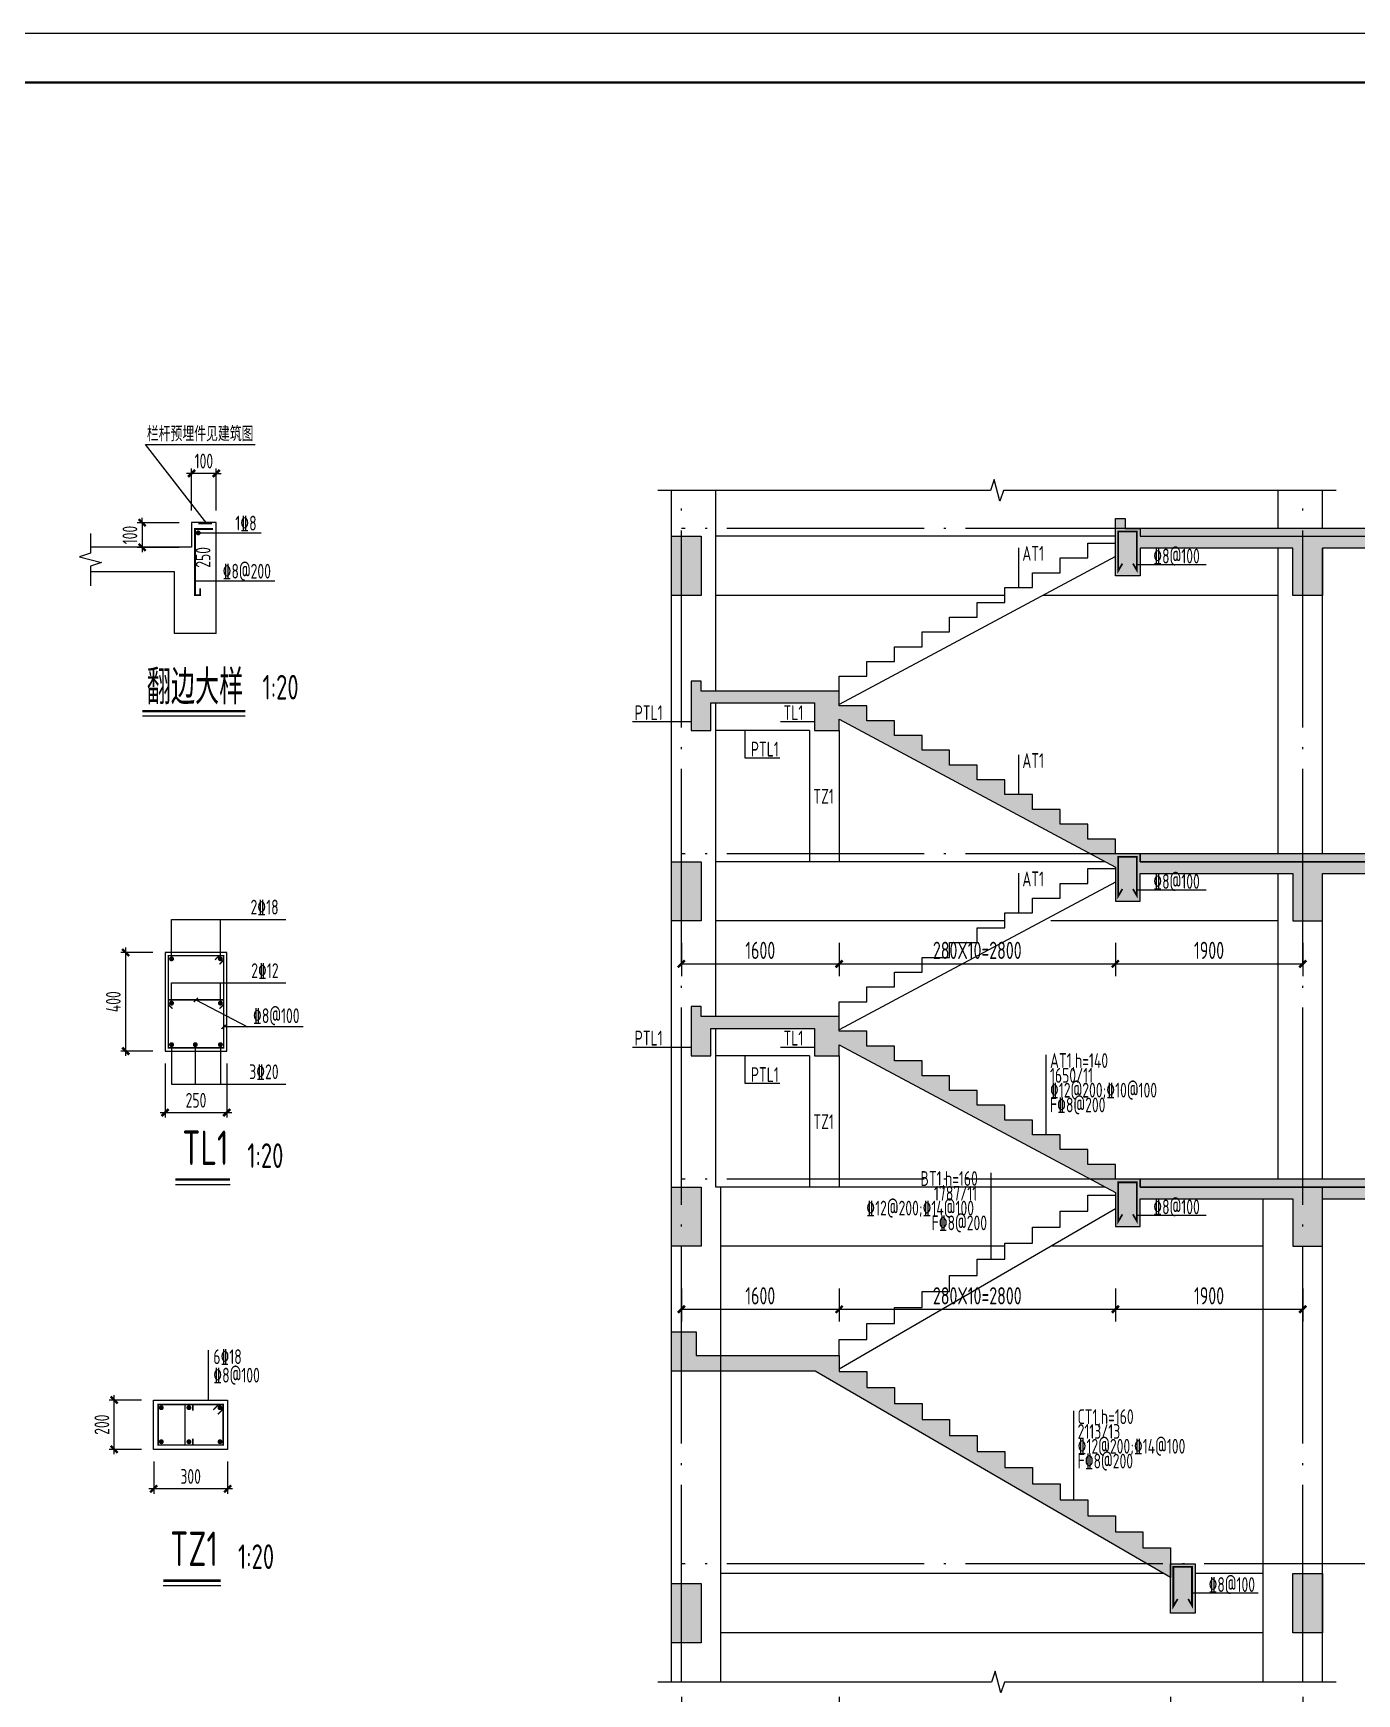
# Model space of a CAD drawing. Extents: x 9732137 to 18866768, y -962146 to 246094.
# Drawn here: x 9798333 to 9811752, y -595546 to -578706 of the extents above; entities that cross this region are included whole.
import ezdxf
from ezdxf.enums import TextEntityAlignment as Align

# ---------------------------------------------------------------- set-up
doc = ezdxf.new("R2010")
doc.units = 0
doc.header["$LTSCALE"] = 1000
doc.linetypes.add('DOTE', pattern=[2.42, 2, -0.2, 0.02, -0.2])
doc.layers.get('0').update_dxf_attribs({"linetype": 'CONTINUOUS'})
doc.layers.get('Defpoints').update_dxf_attribs({"linetype": 'CONTINUOUS'})
for name, color, linetype in [('AXIS', 1, 'DOTE'), ('BEAM_DE', 7, 'CONTINUOUS'), ('BORDER', 7, 'CONTINUOUS'), ('COLU_DE', 7, 'CONTINUOUS'), ('DIM', 3, 'CONTINUOUS'), ('HATCH', 254, 'CONTINUOUS'), ('NUM', 7, 'CONTINUOUS'), ('PUB_DIM', 3, 'CONTINUOUS'), ('S_E_STAIR', 4, 'CONTINUOUS'), ('S_STAIR', 2, 'CONTINUOUS'), ('TEXT', 7, 'CONTINUOUS'), ('THIN', 7, 'CONTINUOUS'), ('WALL', 2, 'CONTINUOUS'), ('楼板负筋钢筋', 1, 'CONTINUOUS')]:
    doc.layers.add(name, color=color, linetype=linetype)
doc.layers.add('DIM_COOR', color=3, linetype='CONTINUOUS', lineweight=15)
doc.layers.add('rein', color=6, linetype='ByLayer', lineweight=18)
doc.styles.add('DIM_FONT', font='SIMPLEX', dxfattribs={"width": 0.7, "bigfont": 'GBCBIG'})
doc.styles.add('TSSD_Dimension', font='Tssdeng.shx', dxfattribs={"width": 0.7, "bigfont": 'hztxt.shx'})
doc.styles.add('TSSD_Norm', font='Tssdeng.shx', dxfattribs={"width": 0.7, "bigfont": 'hztxt.shx'})
doc.styles.add('TSSD_Rein', font='Tssdeng.shx', dxfattribs={"width": 0.7, "bigfont": 'hztxt.shx'})
doc.dimstyles.new('_TCH_ARCH&&50', dxfattribs={"dimscale": 0.5, "dimtxt": 350, "dimasz": 100, "dimexe": 250, "dimexo": 300, "dimgap": 100, "dimtad": 1, "dimdec": 0, "dimzin": 0, "dimdsep": 46, "dimtxsty": 'DIM_FONT', "dimblk": 'ARCHTICK', "dimcen": 0.09, "dimclrt": 7, "dimazin": 2, "dimtfac": 1, "dimtdec": 0, "dimtix": 1, "dimtmove": 2, "dimatfit": 3, "dimfxl": 1, "dimtolj": 1, "dimtzin": 0, "dimarcsym": 0})
doc.dimstyles.new('TSSD_20_50', dxfattribs={"dimtxt": 150, "dimasz": 50, "dimexe": 50, "dimexo": 125, "dimgap": 50, "dimtad": 1, "dimdec": 0, "dimlfac": 0.4, "dimzin": 0, "dimdsep": 46, "dimtxsty": 'TSSD_Dimension', "dimblk": 'ARCHTICK', "dimblk1": 'ARCHTICK', "dimblk2": 'ARCHTICK', "dimcen": 0, "dimdle": 50, "dimclrt": 7, "dimadec": 0, "dimazin": 0, "dimtfac": 1, "dimtdec": 0, "dimtix": 1, "dimtmove": 2, "dimatfit": 3, "dimfxl": 1, "dimtolj": 1, "dimtzin": 0, "dimarcsym": 0})

# ---------------------------------------------------------------- blocks, each defined once
blk = doc.blocks.new('_ArchTick')
at = {"color": 0, "linetype": 'ByBlock', "const_width": 0.5}
blk.add_lwpolyline([(-0.71, -0.71), (0.71, 0.71)], dxfattribs=at)
blk = doc.blocks.new('*D593')
at = {"layer": 'Defpoints', "color": 0}
for p in [(9804904, -595428), (9806504, -595428), (9806504, -595855)]:
    blk.add_point(p, dxfattribs=at)
at = {"layer": 'PUB_DIM', "color": 0, "lineweight": -2}
for p, q in [((9804904, -595578), (9804904, -595980)), ((9806504, -595578), (9806504, -595980)), ((9804904, -595855), (9806504, -595855))]:
    blk.add_line(p, q, dxfattribs=at)
at = {"layer": 'PUB_DIM', "color": 0, "lineweight": -2, "xscale": 50, "yscale": 50, "zscale": 50, "rotation": 180}
blk.add_blockref('_ArchTick', (9804904, -595855), dxfattribs=at)
at = {"layer": 'PUB_DIM', "color": 0, "lineweight": -2, "xscale": 50, "yscale": 50, "zscale": 50}
blk.add_blockref('_ArchTick', (9806504, -595855), dxfattribs=at)
at = {"layer": 'PUB_DIM', "color": 7, "insert": (9805704, -595718), "char_height": 175, "attachment_point": 5, "style": 'TSSD_Rein'}
blk.add_mtext('\\A1;1600', dxfattribs=at)
blk = doc.blocks.new('*D594')
at = {"layer": 'Defpoints', "color": 0}
for p in [(9809864, -595428), (9811204, -595428), (9811204, -595855)]:
    blk.add_point(p, dxfattribs=at)
at = {"layer": 'PUB_DIM', "color": 0, "lineweight": -2}
for p, q in [((9809864, -595578), (9809864, -595980)), ((9811204, -595578), (9811204, -595980)), ((9809864, -595855), (9811204, -595855))]:
    blk.add_line(p, q, dxfattribs=at)
at = {"layer": 'PUB_DIM', "color": 0, "lineweight": -2, "xscale": 50, "yscale": 50, "zscale": 50, "rotation": 180}
blk.add_blockref('_ArchTick', (9809864, -595855), dxfattribs=at)
at = {"layer": 'PUB_DIM', "color": 0, "lineweight": -2, "xscale": 50, "yscale": 50, "zscale": 50}
blk.add_blockref('_ArchTick', (9811204, -595855), dxfattribs=at)
at = {"layer": 'PUB_DIM', "color": 7, "insert": (9810534, -595718), "char_height": 175, "attachment_point": 5, "style": 'TSSD_Rein'}
blk.add_mtext('\\A1;1340', dxfattribs=at)
blk = doc.blocks.new('*D595')
at = {"layer": 'Defpoints', "color": 0}
for p in [(9806504, -595428), (9809864, -595428), (9809864, -595855)]:
    blk.add_point(p, dxfattribs=at)
at = {"layer": 'PUB_DIM', "color": 0, "lineweight": -2}
for p, q in [((9806504, -595578), (9806504, -595980)), ((9809864, -595578), (9809864, -595980)), ((9806504, -595855), (9809864, -595855))]:
    blk.add_line(p, q, dxfattribs=at)
at = {"layer": 'PUB_DIM', "color": 0, "lineweight": -2, "xscale": 50, "yscale": 50, "zscale": 50, "rotation": 180}
blk.add_blockref('_ArchTick', (9806504, -595855), dxfattribs=at)
at = {"layer": 'PUB_DIM', "color": 0, "lineweight": -2, "xscale": 50, "yscale": 50, "zscale": 50}
blk.add_blockref('_ArchTick', (9809864, -595855), dxfattribs=at)
at = {"layer": 'PUB_DIM', "color": 7, "insert": (9808184, -595718), "char_height": 175, "attachment_point": 5, "style": 'TSSD_Rein'}
blk.add_mtext('\\A1;280X12=3360', dxfattribs=at)
blk = doc.blocks.new('*D607')
at = {"layer": 'Defpoints', "color": 0}
for p in [(9804904, -591285), (9806504, -591285), (9806504, -591647)]:
    blk.add_point(p, dxfattribs=at)
at = {"layer": 'PUB_DIM', "color": 0, "lineweight": -2}
for p, q in [((9804904, -591435), (9804904, -591772)), ((9806504, -591435), (9806504, -591772)), ((9804904, -591647), (9806504, -591647))]:
    blk.add_line(p, q, dxfattribs=at)
at = {"layer": 'PUB_DIM', "color": 0, "lineweight": -2, "xscale": 50, "yscale": 50, "zscale": 50, "rotation": 180}
blk.add_blockref('_ArchTick', (9804904, -591647), dxfattribs=at)
at = {"layer": 'PUB_DIM', "color": 0, "lineweight": -2, "xscale": 50, "yscale": 50, "zscale": 50}
blk.add_blockref('_ArchTick', (9806504, -591647), dxfattribs=at)
at = {"layer": 'PUB_DIM', "color": 7, "insert": (9805704, -591510), "char_height": 175, "attachment_point": 5, "style": 'TSSD_Rein'}
blk.add_mtext('\\A1;1600', dxfattribs=at)
blk = doc.blocks.new('*D608')
at = {"layer": 'Defpoints', "color": 0}
for p in [(9806504, -591285), (9809304, -591285), (9809304, -591647)]:
    blk.add_point(p, dxfattribs=at)
at = {"layer": 'PUB_DIM', "color": 0, "lineweight": -2}
for p, q in [((9806504, -591435), (9806504, -591772)), ((9809304, -591435), (9809304, -591772)), ((9806504, -591647), (9809304, -591647))]:
    blk.add_line(p, q, dxfattribs=at)
at = {"layer": 'PUB_DIM', "color": 0, "lineweight": -2, "xscale": 50, "yscale": 50, "zscale": 50, "rotation": 180}
blk.add_blockref('_ArchTick', (9806504, -591647), dxfattribs=at)
at = {"layer": 'PUB_DIM', "color": 0, "lineweight": -2, "xscale": 50, "yscale": 50, "zscale": 50}
blk.add_blockref('_ArchTick', (9809304, -591647), dxfattribs=at)
at = {"layer": 'PUB_DIM', "color": 7, "insert": (9807904, -591510), "char_height": 175, "attachment_point": 5, "style": 'TSSD_Rein'}
blk.add_mtext('\\A1;280X10=2800', dxfattribs=at)
blk = doc.blocks.new('*D609')
at = {"layer": 'Defpoints', "color": 0}
for p in [(9809304, -591285), (9811204, -591285), (9811204, -591647)]:
    blk.add_point(p, dxfattribs=at)
at = {"layer": 'PUB_DIM', "color": 0, "lineweight": -2}
for p, q in [((9809304, -591435), (9809304, -591772)), ((9811204, -591435), (9811204, -591772)), ((9809304, -591647), (9811204, -591647))]:
    blk.add_line(p, q, dxfattribs=at)
at = {"layer": 'PUB_DIM', "color": 0, "lineweight": -2, "xscale": 50, "yscale": 50, "zscale": 50, "rotation": 180}
blk.add_blockref('_ArchTick', (9809304, -591647), dxfattribs=at)
at = {"layer": 'PUB_DIM', "color": 0, "lineweight": -2, "xscale": 50, "yscale": 50, "zscale": 50}
blk.add_blockref('_ArchTick', (9811204, -591647), dxfattribs=at)
at = {"layer": 'PUB_DIM', "color": 7, "insert": (9810254, -591510), "char_height": 175, "attachment_point": 5, "style": 'TSSD_Rein'}
blk.add_mtext('\\A1;1900', dxfattribs=at)
blk = doc.blocks.new('*D610')
at = {"layer": 'Defpoints', "color": 0}
for p in [(9804904, -587782), (9806504, -587782), (9806504, -588144)]:
    blk.add_point(p, dxfattribs=at)
at = {"layer": 'PUB_DIM', "color": 0, "lineweight": -2}
for p, q in [((9804904, -587932), (9804904, -588269)), ((9806504, -587932), (9806504, -588269)), ((9804904, -588144), (9806504, -588144))]:
    blk.add_line(p, q, dxfattribs=at)
at = {"layer": 'PUB_DIM', "color": 0, "lineweight": -2, "xscale": 50, "yscale": 50, "zscale": 50, "rotation": 180}
blk.add_blockref('_ArchTick', (9804904, -588144), dxfattribs=at)
at = {"layer": 'PUB_DIM', "color": 0, "lineweight": -2, "xscale": 50, "yscale": 50, "zscale": 50}
blk.add_blockref('_ArchTick', (9806504, -588144), dxfattribs=at)
at = {"layer": 'PUB_DIM', "color": 7, "insert": (9805704, -588007), "char_height": 175, "attachment_point": 5, "style": 'TSSD_Rein'}
blk.add_mtext('\\A1;1600', dxfattribs=at)
blk = doc.blocks.new('*D611')
at = {"layer": 'Defpoints', "color": 0}
for p in [(9806504, -587782), (9809304, -587782), (9809304, -588144)]:
    blk.add_point(p, dxfattribs=at)
at = {"layer": 'PUB_DIM', "color": 0, "lineweight": -2}
for p, q in [((9806504, -587932), (9806504, -588269)), ((9809304, -587932), (9809304, -588269)), ((9806504, -588144), (9809304, -588144))]:
    blk.add_line(p, q, dxfattribs=at)
at = {"layer": 'PUB_DIM', "color": 0, "lineweight": -2, "xscale": 50, "yscale": 50, "zscale": 50, "rotation": 180}
blk.add_blockref('_ArchTick', (9806504, -588144), dxfattribs=at)
at = {"layer": 'PUB_DIM', "color": 0, "lineweight": -2, "xscale": 50, "yscale": 50, "zscale": 50}
blk.add_blockref('_ArchTick', (9809304, -588144), dxfattribs=at)
at = {"layer": 'PUB_DIM', "color": 7, "insert": (9807904, -588007), "char_height": 175, "attachment_point": 5, "style": 'TSSD_Rein'}
blk.add_mtext('\\A1;280X10=2800', dxfattribs=at)
blk = doc.blocks.new('*D612')
at = {"layer": 'Defpoints', "color": 0}
for p in [(9809304, -587782), (9811204, -587782), (9811204, -588144)]:
    blk.add_point(p, dxfattribs=at)
at = {"layer": 'PUB_DIM', "color": 0, "lineweight": -2}
for p, q in [((9809304, -587932), (9809304, -588269)), ((9811204, -587932), (9811204, -588269)), ((9809304, -588144), (9811204, -588144))]:
    blk.add_line(p, q, dxfattribs=at)
at = {"layer": 'PUB_DIM', "color": 0, "lineweight": -2, "xscale": 50, "yscale": 50, "zscale": 50, "rotation": 180}
blk.add_blockref('_ArchTick', (9809304, -588144), dxfattribs=at)
at = {"layer": 'PUB_DIM', "color": 0, "lineweight": -2, "xscale": 50, "yscale": 50, "zscale": 50}
blk.add_blockref('_ArchTick', (9811204, -588144), dxfattribs=at)
at = {"layer": 'PUB_DIM', "color": 7, "insert": (9810254, -588007), "char_height": 175, "attachment_point": 5, "style": 'TSSD_Rein'}
blk.add_mtext('\\A1;1900', dxfattribs=at)
blk = doc.blocks.new('*D613')
at = {"layer": 'Defpoints', "color": 0}
for p in [(9799554, -593067), (9800304, -593067), (9799554, -593467)]:
    blk.add_point(p, dxfattribs=at)
at = {"layer": 'DIM', "color": 0, "lineweight": -2}
for p, q in [((9799554, -593192), (9799554, -593517)), ((9800304, -593192), (9800304, -593517)), ((9800354, -593467), (9799504, -593467))]:
    blk.add_line(p, q, dxfattribs=at)
at = {"layer": 'DIM', "color": 0, "lineweight": -2, "xscale": 50, "yscale": 50, "zscale": 50, "rotation": 180}
blk.add_blockref('_ArchTick', (9799554, -593467), dxfattribs=at)
at = {"layer": 'DIM', "color": 0, "lineweight": -2, "xscale": 50, "yscale": 50, "zscale": 50}
blk.add_blockref('_ArchTick', (9800304, -593467), dxfattribs=at)
at = {"layer": 'DIM', "color": 7, "insert": (9799929, -593342), "char_height": 150, "attachment_point": 5, "style": 'TSSD_Dimension'}
blk.add_mtext('\\A1;300', dxfattribs=at)
blk = doc.blocks.new('*D614')
at = {"layer": 'Defpoints', "color": 0}
for p in [(9799670, -589028, 11), (9800295, -589028, 11), (9800295, -589652)]:
    blk.add_point(p, dxfattribs=at)
at = {"layer": 'DIM', "color": 0, "lineweight": -2}
for p, q in [((9799670, -589153), (9799670, -589702)), ((9800295, -589153), (9800295, -589702)), ((9799620, -589652), (9800345, -589652))]:
    blk.add_line(p, q, dxfattribs=at)
at = {"layer": 'DIM', "color": 0, "lineweight": -2, "xscale": 50, "yscale": 50, "zscale": 50, "rotation": 180}
blk.add_blockref('_ArchTick', (9799670, -589652), dxfattribs=at)
at = {"layer": 'DIM', "color": 0, "lineweight": -2, "xscale": 50, "yscale": 50, "zscale": 50}
blk.add_blockref('_ArchTick', (9800295, -589652), dxfattribs=at)
at = {"layer": 'DIM', "color": 7, "insert": (9799983, -589527), "char_height": 150, "attachment_point": 5, "style": 'TSSD_Dimension'}
blk.add_mtext('\\A1;250', dxfattribs=at)
blk = doc.blocks.new('*D615')
at = {"layer": 'Defpoints', "color": 0}
for p in [(9799670, -588028, 11), (9799270, -589028), (9799670, -589028, 11)]:
    blk.add_point(p, dxfattribs=at)
at = {"layer": 'DIM', "color": 0, "lineweight": -2}
for p, q in [((9799545, -588028), (9799220, -588028)), ((9799270, -587978), (9799270, -589078)), ((9799545, -589028), (9799220, -589028))]:
    blk.add_line(p, q, dxfattribs=at)
at = {"layer": 'DIM', "color": 0, "lineweight": -2, "xscale": 50, "yscale": 50, "zscale": 50}
for p, rotation in [((9799270, -588028), 90), ((9799270, -589028), 270)]:
    blk.add_blockref('_ArchTick', p, dxfattribs=dict(at, rotation=rotation))
at = {"layer": 'DIM', "color": 7, "insert": (9799145, -588528), "char_height": 150, "attachment_point": 5, "rotation": 90, "style": 'TSSD_Dimension'}
blk.add_mtext('\\A1;400', dxfattribs=at)
blk = doc.blocks.new('*D616')
at = {"layer": 'Defpoints', "color": 0}
for p in [(9799938, -583670, 11), (9799438, -583920), (9799938, -583920, 11)]:
    blk.add_point(p, dxfattribs=at)
at = {"layer": 'DIM', "color": 0, "lineweight": -2}
for p, q in [((9799438, -583670), (9799438, -583620)), ((9799813, -583670), (9799388, -583670)), ((9799438, -583670), (9799438, -583920)), ((9799813, -583920), (9799388, -583920)), ((9799438, -583920), (9799438, -583970))]:
    blk.add_line(p, q, dxfattribs=at)
at = {"layer": 'DIM', "color": 0, "lineweight": -2, "xscale": 50, "yscale": 50, "zscale": 50}
for p, rotation in [((9799438, -583670), 270), ((9799438, -583920), 90)]:
    blk.add_blockref('_ArchTick', p, dxfattribs=dict(at, rotation=rotation))
at = {"layer": 'DIM', "color": 7, "insert": (9799313, -583795), "char_height": 150, "attachment_point": 5, "rotation": 90, "style": 'TSSD_Dimension'}
blk.add_mtext('\\A1;100', dxfattribs=at)
blk = doc.blocks.new('*D617')
at = {"layer": 'Defpoints', "color": 0}
for p in [(9799938, -583170), (9799938, -583670, 11), (9800188, -583670, 11)]:
    blk.add_point(p, dxfattribs=at)
at = {"layer": 'DIM', "color": 0, "lineweight": -2}
for p, q in [((9799938, -583545), (9799938, -583120)), ((9800188, -583545), (9800188, -583120)), ((9799938, -583170), (9799888, -583170)), ((9800188, -583170), (9799938, -583170)), ((9800188, -583170), (9800238, -583170))]:
    blk.add_line(p, q, dxfattribs=at)
at = {"layer": 'DIM', "color": 0, "lineweight": -2, "xscale": 50, "yscale": 50, "zscale": 50}
blk.add_blockref('_ArchTick', (9799938, -583170), dxfattribs=at)
at = {"layer": 'DIM', "color": 0, "lineweight": -2, "xscale": 50, "yscale": 50, "zscale": 50, "rotation": 180}
blk.add_blockref('_ArchTick', (9800188, -583170), dxfattribs=at)
at = {"layer": 'DIM', "color": 7, "insert": (9800063, -583045), "char_height": 150, "attachment_point": 5, "style": 'TSSD_Dimension'}
blk.add_mtext('\\A1;100', dxfattribs=at)
blk = doc.blocks.new('*D620')
at = {"layer": 'Defpoints', "color": 0}
for p in [(9799154, -592567), (9799554, -592567, 11), (9799554, -593067, 11)]:
    blk.add_point(p, dxfattribs=at)
at = {"layer": 'DIM', "color": 0, "lineweight": -2}
for p, q in [((9799429, -592567), (9799104, -592567)), ((9799154, -593117), (9799154, -592517)), ((9799429, -593067), (9799104, -593067))]:
    blk.add_line(p, q, dxfattribs=at)
at = {"layer": 'DIM', "color": 0, "lineweight": -2, "xscale": 50, "yscale": 50, "zscale": 50}
for p, rotation in [((9799154, -592567), 90), ((9799154, -593067), 270)]:
    blk.add_blockref('_ArchTick', p, dxfattribs=dict(at, rotation=rotation))
at = {"layer": 'DIM', "color": 7, "insert": (9799029, -592817), "char_height": 150, "attachment_point": 5, "rotation": 90, "style": 'TSSD_Dimension'}
blk.add_mtext('\\A1;200', dxfattribs=at)

msp = doc.modelspace()

# ---------------------------------------------------------------- hatches: boundary and pattern name
at = {"layer": 'HATCH'}
h = msp.add_hatch(dxfattribs=at)
h.set_pattern_fill('ARMORED', color=256, scale=50, style=0)
h.set_pattern_definition([(50, (-188837.63, -101597.25), (358.630091, -31.3760675), [37.5, -412.5]), (355, (-188837.63, -101597.25), (-69.375667, 376.096067), [30, -330]), (100.4514, (-188807.74, -101599.87), (289.254691, 344.719771), [31.870095, -350.571056]), (46.1842, (-188837.63, -101497.25), (533.620524, -82.759507), [56.25, -618.75]), (96.6356, (-188793.16, -101504.15), (467.331353, 487.058935), [47.805144, -525.8565]), (351.1842, (-188837.63, -101497.25), (467.330973, 487.0593), [45, -495]), (21, (-188787.63, -101522.25), (298.453526, -201.309445), [37.5, -412.5]), (326, (-188787.63, -101522.25), (121.657666, 362.575023), [30, -330]), (71.4514, (-188762.76, -101539.03), (420.111314, 161.265248), [31.870095, -350.571056]), (37.5, (-188837.63, -101597.25), (6.0799277, 166.4469269), [0, -326, 0, -335, 0, -331.25]), (7.5, (-188837.63, -101597.25), (131.5347687, 197.205856), [0, -191, 0, -318.5, 0, -126.25]), (327.5, (-188949.13, -101597.25), (266.911218, -11.2774359), [0, -125, 0, -390, 0, -517.5]), (317.5, (-188999.13, -101597.25), (291.5930847, 50.052491), [0, -162.5, 0, -259, 0, -367.5]), (45, (-188837.63, -101597.25), (-176.776695, 176.776695), [])])
h.paths.add_polyline_path([(9805103.9, -588677.7), (9805103.9, -588577.7), (9805003.9, -588577.7), (9805003.9, -589077.7), (9805203.9, -589077.7), (9805203.9, -588797.7), (9806253.9, -588797.7), (9806253.9, -589077.7), (9806503.9, -589077.7), (9806503.9, -588963.8), (9809303.9, -590463.8), (9809303.9, -590807.7), (9809553.9, -590807.7), (9809553.9, -590527.7), (9811103.9, -590527.7), (9811103.9, -591007.7), (9811403.9, -591007.7), (9811403.9, -590527.7), (9812203.9, -590527.7), (9812203.9, -590407.7), (9809553.9, -590407.7), (9809553.9, -590327.7), (9809303.9, -590327.7), (9809303.9, -590177.7), (9809023.9, -590177.7), (9809023.9, -590027.7), (9808743.9, -590027.7), (9808743.9, -589877.7), (9808463.9, -589877.7), (9808463.9, -589727.7), (9808183.9, -589727.7), (9808183.9, -589577.7), (9807903.9, -589577.7), (9807903.9, -589427.7), (9807623.9, -589427.7), (9807623.9, -589277.7), (9807343.9, -589277.7), (9807343.9, -589127.7), (9807063.9, -589127.7), (9807063.9, -588977.7), (9806783.9, -588977.7), (9806783.9, -588827.7), (9806503.9, -588827.7), (9806503.9, -588677.7)])
h.paths.add_polyline_path([(9809863.9, -594227.7), (9810113.9, -594227.7), (9810113.9, -594727.7), (9809863.9, -594727.7)])
h.paths.add_polyline_path([(9809863.9, -594366.4), (9806260.5, -592275.2), (9804803.9, -592275.2), (9804803.9, -591875.2), (9805053.9, -591875.2), (9805053.9, -592115.2), (9806503.9, -592115.2), (9806503.9, -592277.7), (9806783.9, -592277.7), (9806783.9, -592440.2), (9807063.9, -592440.2), (9807063.9, -592602.7), (9807343.9, -592602.7), (9807343.9, -592765.2), (9807623.9, -592765.2), (9807623.9, -592927.7), (9807903.9, -592927.7), (9807903.9, -593090.2), (9808183.9, -593090.2), (9808183.9, -593252.7), (9808463.9, -593252.7), (9808463.9, -593415.2), (9808743.9, -593415.2), (9808743.9, -593577.7), (9809023.9, -593577.7), (9809023.9, -593740.2), (9809303.9, -593740.2), (9809303.9, -593902.7), (9809583.9, -593902.7), (9809583.9, -594065.2), (9809863.9, -594065.2)])
h.paths.add_polyline_path([(9804803.9, -590407.7), (9805103.9, -590407.7), (9805103.9, -591007.7), (9804803.9, -591007.7)])
h.paths.add_polyline_path([(9811103.9, -594327.7), (9811403.9, -594327.7), (9811403.9, -594927.7), (9811103.9, -594927.7)])
h.paths.add_polyline_path([(9804803.9, -594427.7), (9805103.9, -594427.7), (9805103.9, -595027.7), (9804803.9, -595027.7)])
h.paths.add_polyline_path([(9805103.9, -585377.7), (9805103.9, -585277.7), (9805003.9, -585277.7), (9805003.9, -585777.7), (9805203.9, -585777.7), (9805203.9, -585497.7), (9806253.9, -585497.7), (9806253.9, -585777.7), (9806503.9, -585777.7), (9806503.9, -585663.8), (9809303.9, -587163.8), (9809303.9, -587507.7), (9809553.9, -587507.7), (9809553.9, -587227.7), (9811103.9, -587227.7), (9811103.9, -587707.7), (9811403.9, -587707.7), (9811403.9, -587227.7), (9812203.9, -587227.7), (9812203.9, -587107.7), (9809553.9, -587107.7), (9809553.9, -587027.7), (9809303.9, -587027.7), (9809303.9, -586877.7), (9809023.9, -586877.7), (9809023.9, -586727.7), (9808743.9, -586727.7), (9808743.9, -586577.7), (9808463.9, -586577.7), (9808463.9, -586427.7), (9808183.9, -586427.7), (9808183.9, -586277.7), (9807903.9, -586277.7), (9807903.9, -586127.7), (9807623.9, -586127.7), (9807623.9, -585977.7), (9807343.9, -585977.7), (9807343.9, -585827.7), (9807063.9, -585827.7), (9807063.9, -585677.7), (9806783.9, -585677.7), (9806783.9, -585527.7), (9806503.9, -585527.7), (9806503.9, -585377.7)])
h.paths.add_polyline_path([(9804803.9, -587107.7), (9805103.9, -587107.7), (9805103.9, -587707.7), (9804803.9, -587707.7)])
h.paths.add_polyline_path([(9804803.9, -583807.7), (9805103.9, -583807.7), (9805103.9, -584407.7), (9804803.9, -584407.7)])
h.paths.add_polyline_path([(9811403.9, -583927.7), (9811403.9, -584407.7), (9811103.9, -584407.7), (9811103.9, -583927.7), (9809553.9, -583927.7), (9809553.9, -584207.7), (9809303.9, -584207.7), (9809303.9, -583627.5), (9809403.9, -583627.5), (9809403.9, -583727.7), (9809553.9, -583727.7), (9809553.9, -583807.7), (9812203.9, -583807.7), (9812203.9, -583927.7)])
h = msp.add_hatch(dxfattribs=at)
h.set_pattern_fill('CONCRETE', color=256, scale=20, style=0)
h.set_pattern_definition([(50, (-188837.63, -101597.25), (143.4520365, -12.550427), [15, -165]), (355, (-188837.63, -101597.25), (-27.7502667, 150.4384267), [12, -132]), (100.4514, (-188825.67, -101598.3), (115.7018763, 137.8879084), [12.748038, -140.2284224]), (46.1842, (-188837.63, -101557.25), (213.4482097, -33.103803), [22.5, -247.5]), (96.6356, (-188819.84, -101560.01), (186.932541, 194.823574), [19.1220576, -210.3426]), (351.1842, (-188837.63, -101557.25), (186.932389, 194.82372), [18, -198]), (21, (-188817.63, -101567.25), (119.3814104, -80.5237781), [15, -165]), (326, (-188817.63, -101567.25), (48.6630664, 145.030009), [12, -132]), (71.4514, (-188807.68, -101573.96), (168.0445257, 64.5060993), [12.748038, -140.2284224]), (37.5, (-188837.63, -101597.25), (2.43197106, 66.57877077), [0, -130.4, 0, -134, 0, -132.5]), (7.5, (-188837.63, -101597.25), (52.6139075, 78.8823424), [0, -76.4, 0, -127.4, 0, -50.5]), (327.5, (-188882.23, -101597.25), (106.76448723, -4.51097435), [0, -50, 0, -156, 0, -207]), (317.5, (-188902.23, -101597.25), (116.6372339, 20.0209965), [0, -65, 0, -103.6, 0, -147])])
h.paths.add_polyline_path([(9812203.9, -590327.7), (9809553.9, -590327.7), (9809553.9, -590407.7), (9812203.9, -590407.7)])
h.paths.add_polyline_path([(9812203.9, -587027.7), (9809553.9, -587027.7), (9809553.9, -587107.7), (9812203.9, -587107.7)])
h.paths.add_polyline_path([(9812203.9, -583727.7), (9809553.9, -583727.7), (9809553.9, -583807.7), (9812203.9, -583807.7)])

# ---------------------------------------------------------------- linework, layer by layer
for p, q in [((9804803.9, -595427.7), (9804803.9, -583342.7)), ((9805253.9, -585377.7), (9805253.9, -583342.7)), ((9810953.9, -583727.7), (9810953.9, -583342.7)), ((9811403.9, -583727.7), (9811403.9, -583342.7)), ((9800188.1, -583669.7), (9799938.1, -583669.7)), ((9799938.1, -583669.7), (9799938.1, -583919.7)), ((9800188.1, -584794.7), (9800188.1, -583669.7)), ((9799938.1, -583919.7), (9798913.5, -583919.7)), ((9810953.9, -587027.7), (9810953.9, -583927.7)), ((9811403.9, -587027.7), (9811403.9, -583927.7)), ((9799764.2, -584169.7), (9798913.5, -584169.7)), ((9799764.2, -584794.7), (9799764.2, -584169.7)), ((9800783.2, -584261.4), (9799971.8, -584261.4)), ((9800188.1, -584794.7), (9799764.2, -584794.7)), ((9805253.9, -588677.7), (9805253.9, -585497.7)), ((9810953.9, -590327.7), (9810953.9, -587227.7)), ((9811403.9, -590327.7), (9811403.9, -587227.7)), ((9805253.9, -590407.7), (9805253.9, -588797.7)), ((9805303.9, -595427.7), (9805303.9, -590407.7)), ((9810803.9, -595427.7), (9810803.9, -590527.7)), ((9811403.9, -595427.7), (9811403.9, -590407.7))]:
    msp.add_line(p, q)
msp.add_lwpolyline([(9798913.5, -583779.7), (9798913.5, -583979.7), (9798803.5, -584014.7), (9799023.5, -584074.7), (9798913.5, -584109.7), (9798913.5, -584309.7)])
at = {"layer": 'AXIS'}
for p, q in [((9804903.9, -595427.7), (9804903.9, -583342.7)), ((9811203.9, -595427.7), (9811203.9, -583342.7)), ((9812203.9, -583727.7), (9804903.9, -583727.7)), ((9812203.9, -587027.7), (9804903.9, -587027.7)), ((9812203.9, -590327.7), (9804903.9, -590327.7)), ((9812203.9, -594227.7), (9804903.9, -594227.7))]:
    msp.add_line(p, q, dxfattribs=at)
at = {"layer": 'BEAM_DE', "ltscale": 50}
for p, q in [((9800295.4, -588028.2), (9799670.4, -588028.2)), ((9799670.4, -588028.2), (9799670.4, -589028.2)), ((9800295.4, -589028.2), (9800295.4, -588028.2)), ((9799670.4, -589028.2), (9800295.4, -589028.2))]:
    msp.add_line(p, q, dxfattribs=at)
at = {"layer": 'BORDER'}
msp.add_lwpolyline([(9777056.8, -608406.3), (9777056.8, -578706.3), (9819106.8, -578706.3), (9819106.8, -608406.3)], close=True, dxfattribs=at)
at = {"layer": 'BORDER', "const_width": 25}
msp.add_lwpolyline([(9778306.8, -607906.3), (9778306.8, -579206.3), (9818606.8, -579206.3), (9818606.8, -607906.3)], close=True, dxfattribs=at)
at = {"layer": 'COLU_DE'}
msp.add_lwpolyline([(9800303.8, -592567.3), (9800303.8, -593067.3), (9799553.8, -593067.3), (9799553.8, -592567.3)], close=True, dxfattribs=at)
at = {"layer": 'DIM_COOR'}
for p, q in [((9800092.9, -583679.2), (9799471.6, -582878.7)), ((9799471.6, -582878.7), (9800584, -582878.7))]:
    msp.add_line(p, q, dxfattribs=at)
at = {"layer": 'DIM_COOR', "const_width": 15}
msp.add_lwpolyline([(9800008.4, -583679.2), (9800146.6, -583679.2)], dxfattribs=at)
at = {"layer": 'NUM', "const_width": 25}
for points in [[(9800482.4, -585581.2), (9799439.6, -585581.2)], [(9799773.6, -590331.4), (9800328.2, -590331.4)], [(9799650.9, -594398.6), (9800233.8, -594398.6)]]:
    msp.add_lwpolyline(points, dxfattribs=at)
at = {"layer": 'NUM'}
for points in [[(9800482.4, -585631.2), (9799439.6, -585631.2)], [(9799773.6, -590381.4), (9800328.2, -590381.4)], [(9799650.9, -594448.6), (9800233.8, -594448.6)]]:
    msp.add_lwpolyline(points, dxfattribs=at)
at = {"layer": 'rein'}
for points, const_width in [([(9800155.5, -583734.2), (9800155.5, -583734.2), (9799973, -583734.2), (9799973, -584406), (9800026, -584406), (9800026, -584337.1)], 17.5), ([(9800262.9, -588060.7), (9800262.9, -588995.7), (9799702.9, -588995.7), (9799702.9, -588060.7), (9800262.9, -588060.7)], 15), ([(9800174.5, -588103.1), (9800216.9, -588060.7)], 15), ([(9800262.9, -588106.6), (9800220.5, -588149)], 15), ([(9799702.9, -588555.7), (9799745.3, -588598.1)], 15), ([(9800262.9, -588555.7), (9800220.5, -588598.1)], 15), ([(9800158.2, -592667), (9800212.8, -592612.3), (9800258.8, -592612.3), (9800258.8, -593022.3), (9799598.8, -593022.3), (9799598.8, -592612.3), (9800258.8, -592612.3), (9800258.8, -592658.3), (9800204.1, -592713)], 15)]:
    msp.add_lwpolyline(points, dxfattribs=dict(at, const_width=const_width))
at = {"layer": 'rein', "const_width": 25}
for points in [[(9800018.2, -583773.5, -1), (9799993.2, -583773.5, -1)], [(9799722.9, -588093.2, 1), (9799747.9, -588093.2, 1)], [(9800217.9, -588093.2, 1), (9800242.9, -588093.2, 1)], [(9799722.9, -588542.2, 1), (9799747.9, -588542.2, 1)], [(9800217.9, -588542.2, 1), (9800242.9, -588542.2, 1)], [(9799722.9, -588963.2, 1), (9799747.9, -588963.2, 1)], [(9799963.6, -588963.2, 1), (9799988.6, -588963.2, 1)], [(9800217.9, -588963.2, 1), (9800242.9, -588963.2, 1)], [(9799631.3, -592657.3, -1), (9799631.3, -592632.3, -1)], [(9799911.1, -592657.3, -1), (9799911.1, -592632.3, -1)], [(9800226.3, -592657.3, -1), (9800226.3, -592632.3, -1)], [(9799631.3, -593002.3, -1), (9799631.3, -592977.3, -1)], [(9799911.1, -593002.3, -1), (9799911.1, -592977.3, -1)], [(9800226.3, -593002.3, -1), (9800226.3, -592977.3, -1)]]:
    msp.add_lwpolyline(points, format="xyb", close=True, dxfattribs=at)
at = {"layer": 'rein', "const_width": 15}
for points, elevation in [([(9799702.9, -588508.8), (9800262.9, -588508.8)], 10.8), ([(9799871.1, -592612.3), (9799871.1, -593022.3)], -17), ([(9799951.1, -592674.8), (9799951.1, -592612.3)], -17), ([(9799951.1, -593022.3), (9799951.1, -592959.8)], -17)]:
    msp.add_lwpolyline(points, dxfattribs=dict(at, elevation=elevation))
at = {"layer": 'rein', "color": 4, "const_width": 15}
msp.add_lwpolyline([(9800004.1, -588487.6), (9799961.7, -588530.1)], dxfattribs=at)
at = {"layer": 'rein', "color": 4, "const_width": 15, "elevation": -10.8}
msp.add_lwpolyline([(9800284.1, -588760.9), (9800241.7, -588803.4)], dxfattribs=at)
at = {"layer": 'S_E_STAIR'}
for p, q in [((9809303.9, -583807.7), (9805253.9, -583807.7)), ((9808183.9, -584407.7), (9805253.9, -584407.7)), ((9810953.9, -584407.7), (9808568.7, -584407.7)), ((9809199.1, -587107.7), (9805253.9, -587107.7)), ((9808183.9, -587707.7), (9805253.9, -587707.7)), ((9810953.9, -587707.7), (9808651.3, -587707.7)), ((9809199.1, -590407.7), (9805253.9, -590407.7)), ((9808183.9, -591007.7), (9805303.9, -591007.7)), ((9810803.9, -591007.7), (9808651.3, -591007.7)), ((9809797.1, -594327.7), (9805303.9, -594327.7)), ((9810803.9, -594327.7), (9810113.9, -594327.7)), ((9810803.9, -594927.7), (9805303.9, -594927.7))]:
    msp.add_line(p, q, dxfattribs=at)
for points in [[(9806503.9, -585377.7), (9806503.9, -585227.7), (9806783.9, -585227.7), (9806783.9, -585077.7), (9807063.9, -585077.7), (9807063.9, -584927.7), (9807343.9, -584927.7), (9807343.9, -584777.7), (9807623.9, -584777.7), (9807623.9, -584627.7), (9807903.9, -584627.7), (9807903.9, -584477.7), (9808183.9, -584477.7), (9808183.9, -584327.7), (9808463.9, -584327.7), (9808463.9, -584177.7), (9808743.9, -584177.7), (9808743.9, -584027.7), (9809023.9, -584027.7), (9809023.9, -583877.7), (9809303.9, -583877.7), (9809303.9, -583727.7)], [(9809303.9, -584013.8), (9807470.9, -584995.7), (9806503.9, -585513.8)], [(9806503.9, -588677.7), (9806503.9, -588527.7), (9806783.9, -588527.7), (9806783.9, -588377.7), (9807063.9, -588377.7), (9807063.9, -588227.7), (9807343.9, -588227.7), (9807343.9, -588077.7), (9807623.9, -588077.7), (9807623.9, -587927.7), (9807903.9, -587927.7), (9807903.9, -587777.7), (9808183.9, -587777.7), (9808183.9, -587627.7), (9808463.9, -587627.7), (9808463.9, -587477.7), (9808743.9, -587477.7), (9808743.9, -587327.7), (9809023.9, -587327.7), (9809023.9, -587177.7), (9809303.9, -587177.7)], [(9809303.9, -587313.8), (9807470.9, -588295.7), (9806503.9, -588813.8)], [(9806503.9, -592115.2), (9806503.9, -591952.7), (9806783.9, -591952.7), (9806783.9, -591790.2), (9807063.9, -591790.2), (9807063.9, -591627.7), (9807343.9, -591627.7), (9807343.9, -591465.2), (9807623.9, -591465.2), (9807623.9, -591302.7), (9807903.9, -591302.7), (9807903.9, -591140.2), (9808183.9, -591140.2), (9808183.9, -590977.7), (9808463.9, -590977.7), (9808463.9, -590815.2), (9808743.9, -590815.2), (9808743.9, -590652.7), (9809023.9, -590652.7), (9809023.9, -590490.2), (9809303.9, -590490.2)], [(9809303.9, -590628.9), (9806503.9, -592253.9)]]:
    msp.add_lwpolyline(points, dxfattribs=at)
at = {"layer": 'S_STAIR', "color": 2}
for points in [[(9811403.9, -583927.7), (9811403.9, -584407.7), (9811103.9, -584407.7), (9811103.9, -583927.7), (9809553.9, -583927.7), (9809553.9, -584207.7), (9809303.9, -584207.7), (9809303.9, -583627.5), (9809403.9, -583627.5), (9809403.9, -583727.7), (9809553.9, -583727.7), (9809553.9, -583807.7), (9812203.9, -583807.7), (9812203.9, -583807.7), (9812203.9, -583807.7), (9812203.9, -583927.7), (9811403.9, -583927.7)], [(9805103.9, -585377.7), (9805103.9, -585277.7), (9805003.9, -585277.7), (9805003.9, -585777.7), (9805203.9, -585777.7), (9805203.9, -585497.7), (9806253.9, -585497.7), (9806253.9, -585777.7), (9806503.9, -585777.7), (9806503.9, -585663.8), (9809303.9, -587163.8), (9809303.9, -587507.7), (9809553.9, -587507.7), (9809553.9, -587227.7), (9811103.9, -587227.7), (9811103.9, -587707.7), (9811403.9, -587707.7), (9811403.9, -587227.7), (9812203.9, -587227.7)], [(9812203.9, -587107.7), (9809553.9, -587107.7), (9809553.9, -587027.7), (9809303.9, -587027.7), (9809303.9, -586877.7), (9809023.9, -586877.7), (9809023.9, -586727.7), (9808743.9, -586727.7), (9808743.9, -586577.7), (9808463.9, -586577.7), (9808463.9, -586427.7), (9808183.9, -586427.7), (9808183.9, -586277.7), (9807903.9, -586277.7), (9807903.9, -586127.7), (9807623.9, -586127.7), (9807623.9, -585977.7), (9807343.9, -585977.7), (9807343.9, -585827.7), (9807063.9, -585827.7), (9807063.9, -585677.7), (9806783.9, -585677.7), (9806783.9, -585527.7), (9806503.9, -585527.7), (9806503.9, -585377.7), (9805103.9, -585377.7)], [(9805103.9, -588677.7), (9805103.9, -588577.7), (9805003.9, -588577.7), (9805003.9, -589077.7), (9805203.9, -589077.7), (9805203.9, -588797.7), (9806253.9, -588797.7), (9806253.9, -589077.7), (9806503.9, -589077.7), (9806503.9, -588963.8), (9809303.9, -590463.8), (9809303.9, -590807.7), (9809553.9, -590807.7), (9809553.9, -590527.7), (9811103.9, -590527.7), (9811103.9, -591007.7), (9811403.9, -591007.7), (9811403.9, -590527.7), (9812203.9, -590527.7)], [(9812203.9, -590407.7), (9809553.9, -590407.7), (9809553.9, -590327.7), (9809303.9, -590327.7), (9809303.9, -590177.7), (9809023.9, -590177.7), (9809023.9, -590027.7), (9808743.9, -590027.7), (9808743.9, -589877.7), (9808463.9, -589877.7), (9808463.9, -589727.7), (9808183.9, -589727.7), (9808183.9, -589577.7), (9807903.9, -589577.7), (9807903.9, -589427.7), (9807623.9, -589427.7), (9807623.9, -589277.7), (9807343.9, -589277.7), (9807343.9, -589127.7), (9807063.9, -589127.7), (9807063.9, -588977.7), (9806783.9, -588977.7), (9806783.9, -588827.7), (9806503.9, -588827.7), (9806503.9, -588677.7), (9805103.9, -588677.7)], [(9809863.9, -594227.7), (9810113.9, -594227.7), (9810113.9, -594727.7), (9809863.9, -594727.7), (9809863.9, -594227.7)]]:
    msp.add_lwpolyline(points, dxfattribs=at)
for points in [[(9804803.9, -583807.7), (9805103.9, -583807.7), (9805103.9, -584407.7), (9804803.9, -584407.7)], [(9812203.9, -583727.7), (9809553.9, -583727.7), (9809553.9, -583807.7), (9812203.9, -583807.7)], [(9812203.9, -587027.7), (9809553.9, -587027.7), (9809553.9, -587107.7), (9812203.9, -587107.7)], [(9804803.9, -587107.7), (9805103.9, -587107.7), (9805103.9, -587707.7), (9804803.9, -587707.7)], [(9812203.9, -590327.7), (9809553.9, -590327.7), (9809553.9, -590407.7), (9812203.9, -590407.7)], [(9804803.9, -590407.7), (9805103.9, -590407.7), (9805103.9, -591007.7), (9804803.9, -591007.7)], [(9809863.9, -594366.4), (9806260.5, -592275.2), (9804803.9, -592275.2), (9804803.9, -591875.2), (9805053.9, -591875.2), (9805053.9, -592115.2), (9806503.9, -592115.2), (9806503.9, -592277.7), (9806783.9, -592277.7), (9806783.9, -592440.2), (9807063.9, -592440.2), (9807063.9, -592602.7), (9807343.9, -592602.7), (9807343.9, -592765.2), (9807623.9, -592765.2), (9807623.9, -592927.7), (9807903.9, -592927.7), (9807903.9, -593090.2), (9808183.9, -593090.2), (9808183.9, -593252.7), (9808463.9, -593252.7), (9808463.9, -593415.2), (9808743.9, -593415.2), (9808743.9, -593577.7), (9809023.9, -593577.7), (9809023.9, -593740.2), (9809303.9, -593740.2), (9809303.9, -593902.7), (9809583.9, -593902.7), (9809583.9, -594065.2), (9809863.9, -594065.2), (9809863.9, -594366.4)], [(9804803.9, -594427.7), (9805103.9, -594427.7), (9805103.9, -595027.7), (9804803.9, -595027.7)], [(9811103.9, -594327.7), (9811403.9, -594327.7), (9811403.9, -594927.7), (9811103.9, -594927.7)]]:
    msp.add_lwpolyline(points, close=True, dxfattribs=at)
at = {"layer": 'TEXT'}
for p, q in [((9800005.7, -583773.5), (9800643.2, -583773.5)), ((9808323.9, -584327.7), (9808323.9, -583924.5)), ((9809521.4, -584092.8), (9810225.3, -584092.8)), ((9804407.3, -585687.5), (9805003.9, -585687.5)), ((9805549.6, -586056.7), (9805549.6, -585777.7)), ((9805907.5, -585687.5), (9806253.9, -585687.5)), ((9805902.9, -586056.7), (9805549.6, -586056.7)), ((9808323.9, -586427.7), (9808323.9, -586024.5)), ((9808323.9, -587627.7), (9808323.9, -587224.5)), ((9809521.4, -587392.8), (9810225.3, -587392.8)), ((9799982.9, -588508.8), (9800504.3, -588782.1)), ((9804407.3, -588987.5), (9805003.9, -588987.5)), ((9805907.5, -588987.5), (9806253.9, -588987.5)), ((9805549.6, -589356.7), (9805549.6, -589077.7)), ((9808603.9, -589877.7), (9808603.9, -589066.7)), ((9805902.9, -589356.7), (9805549.6, -589356.7)), ((9808043.9, -591140.2), (9808043.9, -590262.9)), ((9809521.4, -590692.8), (9810225.3, -590692.8)), ((9808883.9, -593577.7), (9808883.9, -592678.2)), ((9810081.4, -594523.2), (9810751.8, -594523.2))]:
    msp.add_line(p, q, dxfattribs=at)
at = {"layer": 'TEXT', "ltscale": 50}
for p, q in [((9799735.4, -588093.2), (9799735.4, -587693.2)), ((9799735.4, -587693.2), (9800895.4, -587693.2)), ((9800230.4, -588093.2), (9800230.4, -587693.2)), ((9799735.4, -588542.2), (9799735.4, -588337.5)), ((9799735.4, -588337.5), (9800895.4, -588337.5)), ((9800230.4, -588542.2), (9800230.4, -588337.5)), ((9799735.4, -588963.2), (9799735.4, -589363.2)), ((9799976.1, -588963.2), (9799976.1, -589363.2)), ((9800230.4, -588963.2), (9800230.4, -589363.2)), ((9799735.4, -589363.2), (9800895.4, -589363.2)), ((9800108.4, -592567.3), (9800108.4, -592060.7))]:
    msp.add_line(p, q, dxfattribs=at)
at = {"layer": 'TEXT'}
msp.add_lwpolyline([(9801070.8, -588782.1), (9800262.9, -588782.1)], dxfattribs=at)
at = {"layer": 'THIN'}
for points in [[(9811543.9, -583342.7), (9808168.9, -583342.7), (9808133.9, -583452.7), (9808073.9, -583232.7), (9808038.9, -583342.7), (9804663.9, -583342.7)], [(9811543.9, -595427.7), (9808178.9, -595427.7), (9808143.9, -595537.7), (9808083.9, -595317.7), (9808048.9, -595427.7), (9804663.9, -595427.7)]]:
    msp.add_lwpolyline(points, dxfattribs=at)
at = {"layer": 'WALL', "color": 0}
for p, q in [((9806203.9, -585777.7), (9805253.9, -585777.7)), ((9806203.9, -585777.7), (9806203.9, -587107.7)), ((9806503.9, -585777.7), (9806503.9, -587107.7)), ((9806203.9, -589077.7), (9805253.9, -589077.7)), ((9806203.9, -589077.7), (9806203.9, -590407.7)), ((9806503.9, -589077.7), (9806503.9, -590407.7))]:
    msp.add_line(p, q, dxfattribs=at)
at = {"layer": '楼板负筋钢筋', "const_width": 18}
for points in [[(9809482.4, -584084.7), (9809521.4, -584151), (9809521.4, -583759.2), (9809331.9, -583759.2), (9809331.9, -584158.7), (9809375.4, -584084.7)], [(9809482.4, -587384.7), (9809521.4, -587451), (9809521.4, -587059.2), (9809331.9, -587059.2), (9809331.9, -587458.7), (9809375.4, -587384.7)], [(9809482.4, -590684.7), (9809521.4, -590751), (9809521.4, -590359.2), (9809331.9, -590359.2), (9809331.9, -590758.7), (9809375.4, -590684.7)], [(9810042.4, -594584.7), (9810081.4, -594651), (9810081.4, -594259.2), (9809891.9, -594259.2), (9809891.9, -594658.7), (9809935.4, -594584.7)]]:
    msp.add_lwpolyline(points, dxfattribs=at)

# ---------------------------------------------------------------- texts
at = {"layer": 'NUM', "style": 'TSSD_Norm', "width": 0.7}
msp.add_text('翻边大样', height=350, dxfattribs=at).set_placement((9799483, -585512.5))
for s, height, p in [('1:20', 250, (9800657.4, -585538.2)), ('TL1', 350, (9799843.6, -590288.3)), ('1:20', 250, (9800503.2, -590288.3)), ('TZ1', 350, (9799720.9, -594355.5)), ('1:20', 250, (9800408.8, -594355.5))]:
    msp.add_text(s, height=height, dxfattribs=at).set_placement(p, align=Align.BOTTOM_LEFT)
at = {"layer": 'NUM', "style": 'TSSD_Rein', "width": 0.7}
for s, p in [('2%%13218', (9800820.4, -587643.2)), ('2%%13212', (9800820.4, -588287.5)), ('3%%13220', (9800820.4, -589313.2))]:
    msp.add_text(s, height=150, dxfattribs=at).set_placement(p, align=Align.RIGHT)
at = {"layer": 'TEXT', "style": 'TSSD_Rein'}
for s, width, p in [('栏杆预埋件见建筑图', 0.8, (9799485.3, -582844.1)), ('1%%1328', 0.7, (9800381.8, -583749.5)), ('AT1', 0.7, (9808361.4, -584057.2)), ('%%1328@100', 0.7, (9809688.1, -584083.2)), ('%%1328@200', 0.7, (9800252.5, -584237)), ('AT1', 0.7, (9808361.4, -586157.2)), ('AT1', 0.7, (9808361.4, -587357.2)), ('%%1328@100', 0.7, (9809688.1, -587383.2)), ('%%1328@100', 0.7, (9800560.9, -588744.6)), ('AT1,h=140', 0.7, (9808641.4, -589199.4)), ('1650/11', 0.7, (9808641.4, -589349.4)), ('%%13212@200;%%13210@100', 0.7, (9808641.4, -589499.4)), ('F\x848@200', 0.7, (9808641.4, -589649.4)), ('BT1,h=160', 0.7, (9807327.9, -590395.6)), ('1787/11', 0.7, (9807465.2, -590545.6)), ('%%13212@200;%%13214@100', 0.7, (9806778.7, -590695.6)), ('%%1328@100', 0.7, (9809688.1, -590683.2)), ('F\x848@200', 0.7, (9807441, -590845.6)), ('6%%13218', 0.7, (9800158.4, -592202.4)), ('%%1328@100', 0.7, (9800158.4, -592389.9)), ('CT1,h=160', 0.7, (9808921.4, -592810.9)), ('2113/13', 0.7, (9808921.4, -592960.9)), ('F\x848@200', 0.7, (9808921.4, -593260.9)), ('%%13212@200;%%13214@100', 0.7, (9808921.4, -593110.9)), ('%%1328@100', 0.7, (9810248.1, -594513.6))]:
    msp.add_text(s, height=150, dxfattribs=dict(at, width=width)).set_placement(p)
at = {"layer": 'TEXT', "style": 'TSSD_Rein', "width": 0.7}
msp.add_text('250', height=150, rotation=90, dxfattribs=at).set_placement((9800130, -584126.9))
at = {"layer": 'TEXT', "ltscale": 99, "style": 'TSSD_Rein', "width": 0.7}
for s, p in [('PTL1', (9804430.3, -585672.2)), ('TL1', (9805939, -585672.2)), ('PTL1', (9805608.3, -586041.5)), ('TZ1', (9806242.2, -586519.5)), ('PTL1', (9804430.3, -588972.2)), ('TL1', (9805939, -588972.2)), ('PTL1', (9805608.3, -589341.5)), ('TZ1', (9806242.2, -589819.5))]:
    msp.add_text(s, height=150, dxfattribs=at).set_placement(p)

# ---------------------------------------------------------------- dimensions: what is measured, and where the dimension line sits
at = {"layer": 'DIM'}
for base, p1, p2, angle, picture, middle in [((9799938.1, -583169.7), (9800188.1, -583669.7, 10.8), (9799938.1, -583669.7, 10.8), 180, '*D617', (9800063.1, -583044.7)), ((9799438.1, -583919.7), (9799938.1, -583669.7, 10.8), (9799938.1, -583919.7, 10.8), 270, '*D616', (9799313.1, -583794.7)), ((9799270.4, -589028.2), (9799670.4, -588028.2, 10.8), (9799670.4, -589028.2, 10.8), 90, '*D615', (9799145.4, -588528.2)), ((9799153.8, -592567.3), (9799553.8, -593067.3, 10.8), (9799553.8, -592567.3, 10.8), 90, '*D620', (9799028.8, -592817.3))]:
    dim = msp.add_linear_dim(base=base, p1=p1, p2=p2, angle=angle, dimstyle='TSSD_20_50', override={"dimclrd": 0, "dimclre": 0, "dimclrt": 7}, dxfattribs=at)
    dim.commit()
    dim.dimension.update_dxf_attribs({"geometry": picture, "text_midpoint": middle})
for base, p1, p2, picture, middle in [((9800295.4, -589651.9), (9799670.4, -589028.2, 10.8), (9800295.4, -589028.2, 10.8), '*D614', (9799982.9, -589526.9)), ((9799553.8, -593467), (9800303.8, -593067.3), (9799553.8, -593067.3), '*D613', (9799928.8, -593342))]:
    dim = msp.add_linear_dim(base=base, p1=p1, p2=p2, dimstyle='TSSD_20_50', override={"dimclrd": 0, "dimclre": 0, "dimclrt": 7}, dxfattribs=at)
    dim.commit()
    dim.dimension.update_dxf_attribs({"geometry": picture, "text_midpoint": middle})
at = {"layer": 'PUB_DIM'}
for p1, p2, distance, picture, middle in [((9804903.9, -587781.8), (9806503.9, -587781.8), -362.4, '*D610', (9805703.9, -588006.7)), ((9809303.9, -587781.8), (9811203.9, -587781.8), -362.4, '*D612', (9810253.9, -588006.7)), ((9804903.9, -591284.7), (9806503.9, -591284.7), -362.4, '*D607', (9805703.9, -591509.6)), ((9809303.9, -591284.7), (9811203.9, -591284.7), -362.4, '*D609', (9810253.9, -591509.6)), ((9804903.9, -595427.7), (9806503.9, -595427.7), -427.4, '*D593', (9805703.9, -595717.6)), ((9809863.9, -595427.7), (9811203.9, -595427.7), -427.4, '*D594', (9810533.9, -595717.6))]:
    dim = msp.add_aligned_dim(p1=p1, p2=p2, distance=distance, dimstyle='_TCH_ARCH&&50', override={"dimtxsty": 'TSSD_Rein'}, dxfattribs=at)
    dim.commit()
    dim.dimension.update_dxf_attribs({"geometry": picture, "text_midpoint": middle})
for p1, p2, distance, text, picture, middle in [((9806503.9, -587781.8), (9809303.9, -587781.8), -362.4, '280X10=2800', '*D611', (9807903.9, -588006.7)), ((9806503.9, -591284.7), (9809303.9, -591284.7), -362.4, '280X10=2800', '*D608', (9807903.9, -591509.6)), ((9806503.9, -595427.7), (9809863.9, -595427.7), -427.4, '280X12=3360', '*D595', (9808183.9, -595717.6))]:
    dim = msp.add_aligned_dim(p1=p1, p2=p2, distance=distance, text=text, dimstyle='_TCH_ARCH&&50', override={"dimtxsty": 'TSSD_Rein'}, dxfattribs=at)
    dim.commit()
    dim.dimension.update_dxf_attribs({"geometry": picture, "text_midpoint": middle})

doc.saveas('drawing.dxf')
